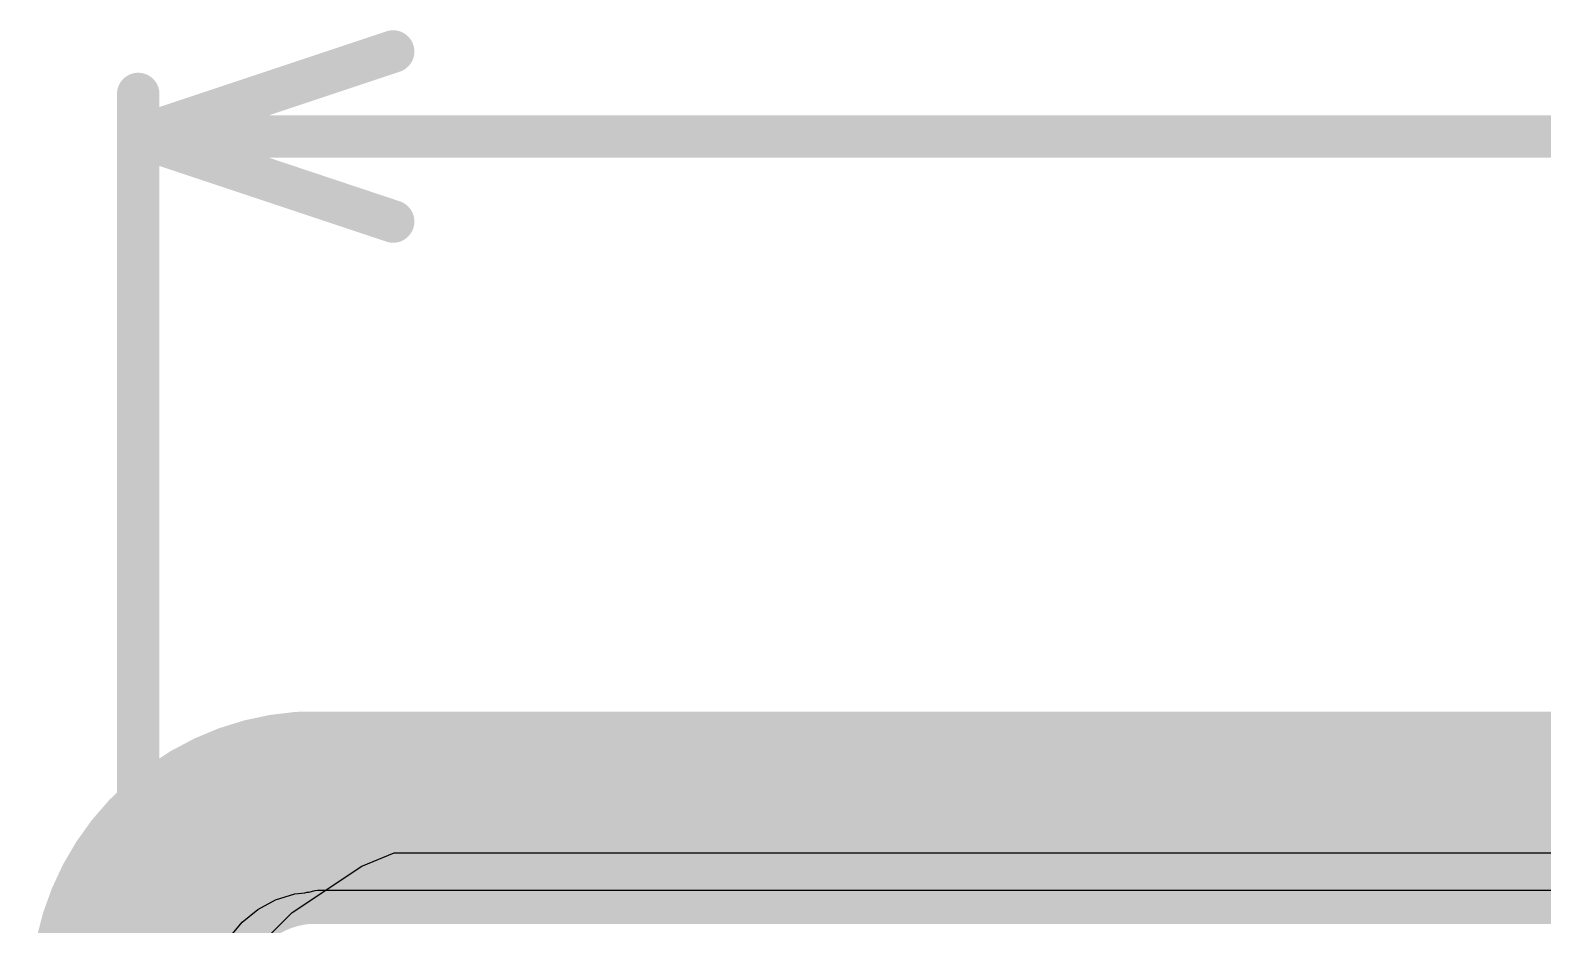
# Model space of a CAD drawing. Header units: inches. Extents: x -0.16 to 1.47, y -0.24 to 2.31.
# Drawn here: x -0.1596 to 0.1964, y 2.0953 to 2.3058 of the extents above; entities that cross this region are included whole.
import ezdxf

# ---------------------------------------------------------------- set-up
doc = ezdxf.new("R2010")
doc.units = ezdxf.units.IN
doc.header["$MEASUREMENT"] = 0
for name, color, linetype in [('Bottom Layer', 5, 'Continuous'), ('Bottom Overlay', 54, 'Continuous'), ('GND', 76, 'Continuous'), ('Keep-Out Layer', 6, 'Continuous'), ('POWER', 16, 'Continuous'), ('Top Layer', 1, 'Continuous'), ('Top Overlay', 2, 'Continuous')]:
    doc.layers.add(name, color=color, linetype=linetype)

msp = doc.modelspace()

# ---------------------------------------------------------------- linework, layer by layer
at = {"layer": 'Bottom Layer'}
for p, q in [((-0.08158, 2.1091), (-0.07399, 2.11224)), ((-0.07399, 2.11224), (1.03879, 2.11224)), ((-0.09796, 2.09816), (-0.08158, 2.1091)), ((-0.11189, 2.08423), (-0.09796, 2.09816))]:
    msp.add_line(p, q, dxfattribs=at)
at = {"layer": 'Bottom Overlay', "const_width": 0.05}
msp.add_lwpolyline([(-0.13451, 2.07518, -0.414214), (-0.09521, 2.12048)], format="xyb", dxfattribs=at)
msp.add_lwpolyline([(-0.13451, 2.07518, -0.414214), (-0.09521, 2.12048)], format="xyb", dxfattribs=at)
for points in [[(-0.09521, 2.12048), (1.23189, 2.12048)], [(-0.09521, 2.12048), (1.23189, 2.12048)], [(-0.13421, -0.08202), (-0.13421, 2.07388)], [(-0.13421, -0.08202), (-0.13421, 2.07388)]]:
    msp.add_lwpolyline(points, dxfattribs=at)
at = {"layer": 'Bottom Overlay', "const_width": 0.025}
for points in [[(-0.10771, 2.12048, 1), (-0.08271, 2.12048, 1)], [(-0.10771, 2.12048, 1), (-0.08271, 2.12048, 1)], [(-0.10771, 2.12048, 1), (-0.08271, 2.12048, 1)], [(-0.10771, 2.12048, 1), (-0.08271, 2.12048, 1)], [(-0.14701, 2.07518, 1), (-0.12201, 2.07518, 1)], [(-0.14701, 2.07518, 1), (-0.12201, 2.07518, 1)], [(-0.14671, 2.07388, 1), (-0.12171, 2.07388, 1)], [(-0.14671, 2.07388, 1), (-0.12171, 2.07388, 1)]]:
    msp.add_lwpolyline(points, format="xyb", close=True, dxfattribs=at)
at = {"layer": 'GND'}
for p, q in [((-0.10606, 2.09892), (-0.10188, 2.10117)), ((-0.10188, 2.10117), (-0.09735, 2.10258)), ((-0.09735, 2.10258), (-0.09499, 2.10285)), ((-0.09499, 2.10285), (-0.09451, 2.10295)), ((-0.09451, 2.10295), (-0.09402, 2.10298)), ((-0.09402, 2.10298), (-0.09259, 2.10336)), ((-0.09259, 2.10336), (-0.09204, 2.10348)), ((-0.09204, 2.10348), (1.03879, 2.10348)), ((-0.10974, 2.09591), (-0.10606, 2.09892)), ((-0.11279, 2.09227), (-0.10974, 2.09591))]:
    msp.add_line(p, q, dxfattribs=at)
at = {"layer": 'GND', "const_width": 0.04}
for points in [[(-0.09724, 2.12282), (-0.09521, 2.12358)], [(-0.09521, 2.12358), (1.23189, 2.12358)], [(-0.11728, 2.1157), (-0.10971, 2.11977)], [(-0.10971, 2.11977), (-0.10151, 2.12234)], [(-0.10151, 2.12234), (-0.09724, 2.12282)], [(-0.12394, 2.11027), (-0.11728, 2.1157)], [(-0.12945, 2.10367), (-0.12394, 2.11027)], [(-0.13361, 2.09615), (-0.12945, 2.10367)], [(-0.13626, 2.08797), (-0.13361, 2.09615)], [(-0.13732, 2.07944), (-0.13626, 2.08797)], [(-0.13732, 2.07944), (-0.13703, 2.07516)]]:
    msp.add_lwpolyline(points, dxfattribs=at)
at = {"layer": 'GND', "const_width": 0.02}
for points in [[(-0.10521, 2.12358, 1), (-0.08521, 2.12358, 1)], [(-0.10521, 2.12358, 1), (-0.08521, 2.12358, 1)], [(-0.11971, 2.11977, 1), (-0.09971, 2.11977, 1)], [(-0.11971, 2.11977, 1), (-0.09971, 2.11977, 1)], [(-0.11151, 2.12234, 1), (-0.09151, 2.12234, 1)], [(-0.11151, 2.12234, 1), (-0.09151, 2.12234, 1)], [(-0.10724, 2.12282, 1), (-0.08724, 2.12282, 1)], [(-0.10724, 2.12282, 1), (-0.08724, 2.12282, 1)], [(-0.12728, 2.1157, 1), (-0.10728, 2.1157, 1)], [(-0.12728, 2.1157, 1), (-0.10728, 2.1157, 1)], [(-0.13394, 2.11027, 1), (-0.11394, 2.11027, 1)], [(-0.13394, 2.11027, 1), (-0.11394, 2.11027, 1)], [(-0.13945, 2.10367, 1), (-0.11945, 2.10367, 1)], [(-0.13945, 2.10367, 1), (-0.11945, 2.10367, 1)], [(-0.14361, 2.09615, 1), (-0.12361, 2.09615, 1)], [(-0.14361, 2.09615, 1), (-0.12361, 2.09615, 1)], [(-0.14626, 2.08797, 1), (-0.12626, 2.08797, 1)], [(-0.14626, 2.08797, 1), (-0.12626, 2.08797, 1)], [(-0.14732, 2.07944, 1), (-0.12732, 2.07944, 1)], [(-0.14732, 2.07944, 1), (-0.12732, 2.07944, 1)]]:
    msp.add_lwpolyline(points, format="xyb", close=True, dxfattribs=at)
at = {"layer": 'Keep-Out Layer', "const_width": 0.005}
msp.add_lwpolyline([(-0.13451, 2.07518, -0.414214), (-0.09521, 2.12048)], format="xyb", dxfattribs=at)
at = {"layer": 'Keep-Out Layer', "const_width": 0.00616}
msp.add_lwpolyline([(-0.09521, 2.12048), (1.23189, 2.12048)], dxfattribs=at)
at = {"layer": 'Keep-Out Layer'}
for points, const_width in [([(-0.09675, 2.12048, 1), (-0.09367, 2.12048, 1)], 0.00308), ([(-0.09646, 2.12048, 1), (-0.09396, 2.12048, 1)], 0.0025)]:
    msp.add_lwpolyline(points, format="xyb", close=True, dxfattribs=dict(at, const_width=const_width))
at = {"layer": 'POWER'}
for p, q in [((-0.10606, 2.09892), (-0.10188, 2.10117)), ((-0.10188, 2.10117), (-0.09735, 2.10258)), ((-0.09735, 2.10258), (-0.09499, 2.10285)), ((-0.09499, 2.10285), (-0.09451, 2.10295)), ((-0.09451, 2.10295), (-0.09402, 2.10298)), ((-0.09402, 2.10298), (-0.09259, 2.10336)), ((-0.09259, 2.10336), (-0.09204, 2.10348)), ((-0.09204, 2.10348), (1.03879, 2.10348)), ((-0.10974, 2.09591), (-0.10606, 2.09892)), ((-0.11279, 2.09227), (-0.10974, 2.09591))]:
    msp.add_line(p, q, dxfattribs=at)
at = {"layer": 'POWER', "const_width": 0.04}
for points in [[(-0.09724, 2.12282), (-0.09521, 2.12358)], [(-0.09521, 2.12358), (1.23189, 2.12358)], [(-0.11728, 2.1157), (-0.10971, 2.11977)], [(-0.10971, 2.11977), (-0.10151, 2.12234)], [(-0.10151, 2.12234), (-0.09724, 2.12282)], [(-0.12394, 2.11027), (-0.11728, 2.1157)], [(-0.12945, 2.10367), (-0.12394, 2.11027)], [(-0.13361, 2.09615), (-0.12945, 2.10367)], [(-0.13626, 2.08797), (-0.13361, 2.09615)], [(-0.13732, 2.07944), (-0.13626, 2.08797)], [(-0.13732, 2.07944), (-0.13703, 2.07516)]]:
    msp.add_lwpolyline(points, dxfattribs=at)
at = {"layer": 'POWER', "const_width": 0.02}
for points in [[(-0.10521, 2.12358, 1), (-0.08521, 2.12358, 1)], [(-0.10521, 2.12358, 1), (-0.08521, 2.12358, 1)], [(-0.11971, 2.11977, 1), (-0.09971, 2.11977, 1)], [(-0.11971, 2.11977, 1), (-0.09971, 2.11977, 1)], [(-0.11151, 2.12234, 1), (-0.09151, 2.12234, 1)], [(-0.11151, 2.12234, 1), (-0.09151, 2.12234, 1)], [(-0.10724, 2.12282, 1), (-0.08724, 2.12282, 1)], [(-0.10724, 2.12282, 1), (-0.08724, 2.12282, 1)], [(-0.12728, 2.1157, 1), (-0.10728, 2.1157, 1)], [(-0.12728, 2.1157, 1), (-0.10728, 2.1157, 1)], [(-0.13394, 2.11027, 1), (-0.11394, 2.11027, 1)], [(-0.13394, 2.11027, 1), (-0.11394, 2.11027, 1)], [(-0.13945, 2.10367, 1), (-0.11945, 2.10367, 1)], [(-0.13945, 2.10367, 1), (-0.11945, 2.10367, 1)], [(-0.14361, 2.09615, 1), (-0.12361, 2.09615, 1)], [(-0.14361, 2.09615, 1), (-0.12361, 2.09615, 1)], [(-0.14626, 2.08797, 1), (-0.12626, 2.08797, 1)], [(-0.14626, 2.08797, 1), (-0.12626, 2.08797, 1)], [(-0.14732, 2.07944, 1), (-0.12732, 2.07944, 1)], [(-0.14732, 2.07944, 1), (-0.12732, 2.07944, 1)]]:
    msp.add_lwpolyline(points, format="xyb", close=True, dxfattribs=at)
at = {"layer": 'Top Layer'}
for p, q in [((-0.08158, 2.1091), (-0.07399, 2.11224)), ((-0.07399, 2.11224), (1.03879, 2.11224)), ((-0.09796, 2.09816), (-0.08158, 2.1091)), ((-0.11189, 2.08423), (-0.09796, 2.09816))]:
    msp.add_line(p, q, dxfattribs=at)
at = {"layer": 'Top Overlay'}
for points, const_width in [([(-0.13421, 2.28078), (-0.07421, 2.30078)], 0.01), ([(-0.13421, 2.10788), (-0.13421, 2.29078)], 0.01), ([(-0.13421, 2.28078), (-0.07421, 2.26078)], 0.01), ([(-0.13421, 2.28078), (0.40291, 2.28078)], 0.01), ([(-0.09521, 2.12048), (1.23189, 2.12048)], 0.05), ([(-0.13421, -0.08302), (-0.13421, 2.07288)], 0.05)]:
    msp.add_lwpolyline(points, dxfattribs=dict(at, const_width=const_width))
for points, const_width in [([(-0.07671, 2.30078, 1), (-0.07171, 2.30078, 1)], 0.005), ([(-0.13671, 2.29078, 1), (-0.13171, 2.29078, 1)], 0.005), ([(-0.13671, 2.28078, 1), (-0.13171, 2.28078, 1)], 0.005), ([(-0.13671, 2.28078, 1), (-0.13171, 2.28078, 1)], 0.005), ([(-0.13671, 2.28078, 1), (-0.13171, 2.28078, 1)], 0.005), ([(-0.07671, 2.26078, 1), (-0.07171, 2.26078, 1)], 0.005), ([(-0.10771, 2.12048, 1), (-0.08271, 2.12048, 1)], 0.025), ([(-0.10771, 2.12048, 1), (-0.08271, 2.12048, 1)], 0.025), ([(-0.13671, 2.10788, 1), (-0.13171, 2.10788, 1)], 0.005), ([(-0.14701, 2.07518, 1), (-0.12201, 2.07518, 1)], 0.025), ([(-0.14671, 2.07288, 1), (-0.12171, 2.07288, 1)], 0.025)]:
    msp.add_lwpolyline(points, format="xyb", close=True, dxfattribs=dict(at, const_width=const_width))
at = {"layer": 'Top Overlay', "const_width": 0.05}
msp.add_lwpolyline([(-0.13451, 2.07518, -0.414214), (-0.09521, 2.12048)], format="xyb", dxfattribs=at)

doc.saveas('drawing.dxf')
